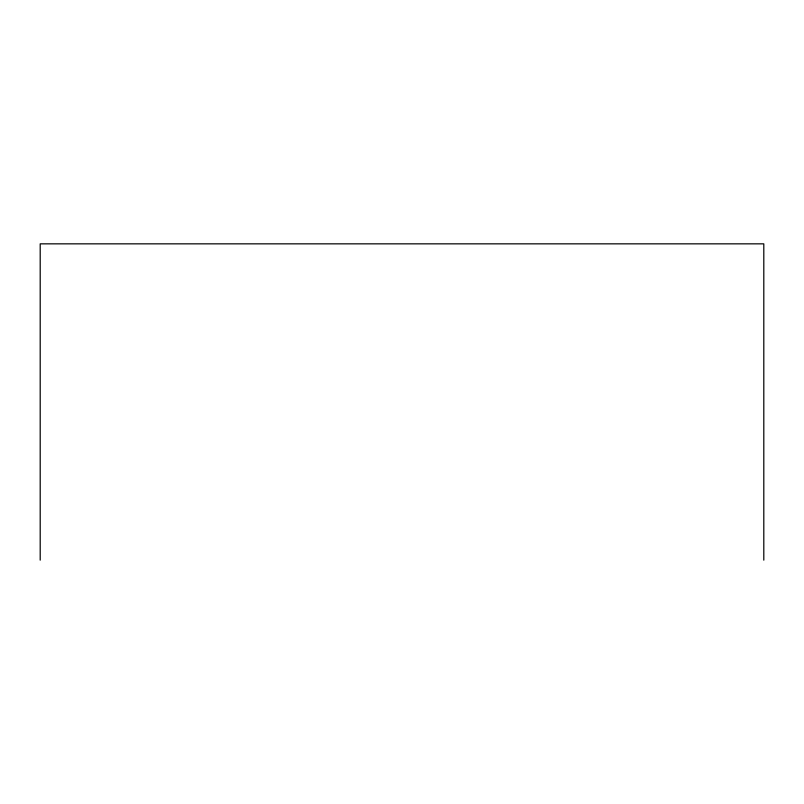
<?xml version="1.0" encoding="UTF-8"?>
<svg xmlns="http://www.w3.org/2000/svg" width="804" height="804" viewBox="0 0 804 804"><rect width="100%" height="100%" fill="white"/><g stroke="black" fill="none" stroke-linecap="round" stroke-linejoin="round"><path stroke-width="1.21" d="M763.8 560.157L763.8 243.843L40.2 243.843L40.2 560.157"/></g></svg>
